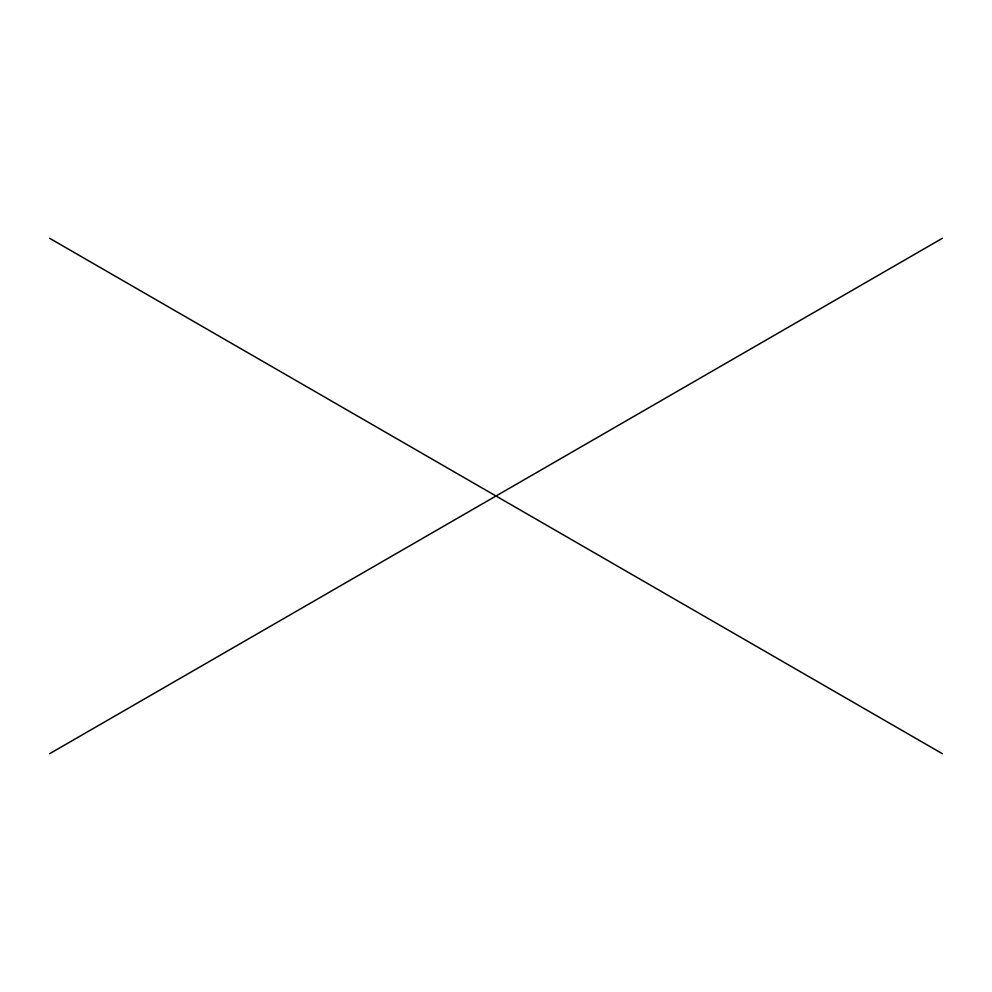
<?xml version="1.0" encoding="UTF-8"?>
<svg xmlns="http://www.w3.org/2000/svg" width="992" height="992" viewBox="0 0 992 992"><rect width="100%" height="100%" fill="white"/><g stroke="black" fill="none" stroke-linecap="round" stroke-linejoin="round"><path stroke-width="1.49" d="M49.6 753.722L942.4 238.278M49.6 238.278L942.4 753.722"/></g></svg>
